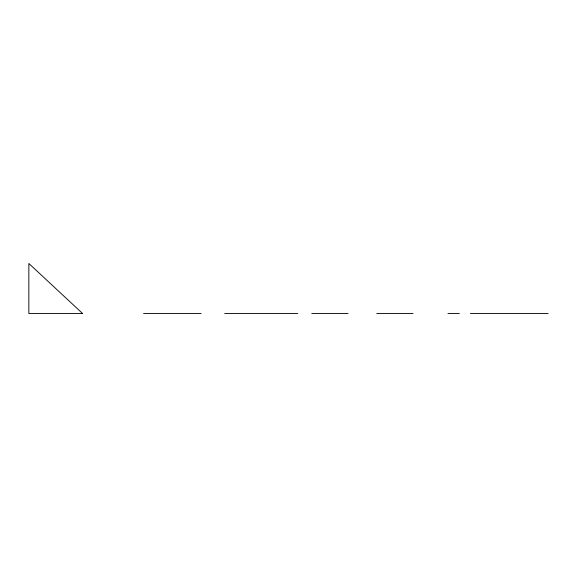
<?xml version="1.0" encoding="UTF-8"?>
<svg xmlns="http://www.w3.org/2000/svg" width="577" height="577" viewBox="0 0 577 577"><rect width="100%" height="100%" fill="white"/><g stroke="black" fill="none" stroke-linecap="round" stroke-linejoin="round"><path stroke-width="0.87" d="M143.586 313.513L201.135 313.513M224.662 313.513L297.804 313.513M311.789 313.513L348.068 313.513M376.745 313.513L413.024 313.513M447.954 313.513L459.328 313.513M470.392 313.513L548.15 313.513M82.598 313.513L28.85 313.513L28.85 263.487L82.598 313.513"/></g></svg>
